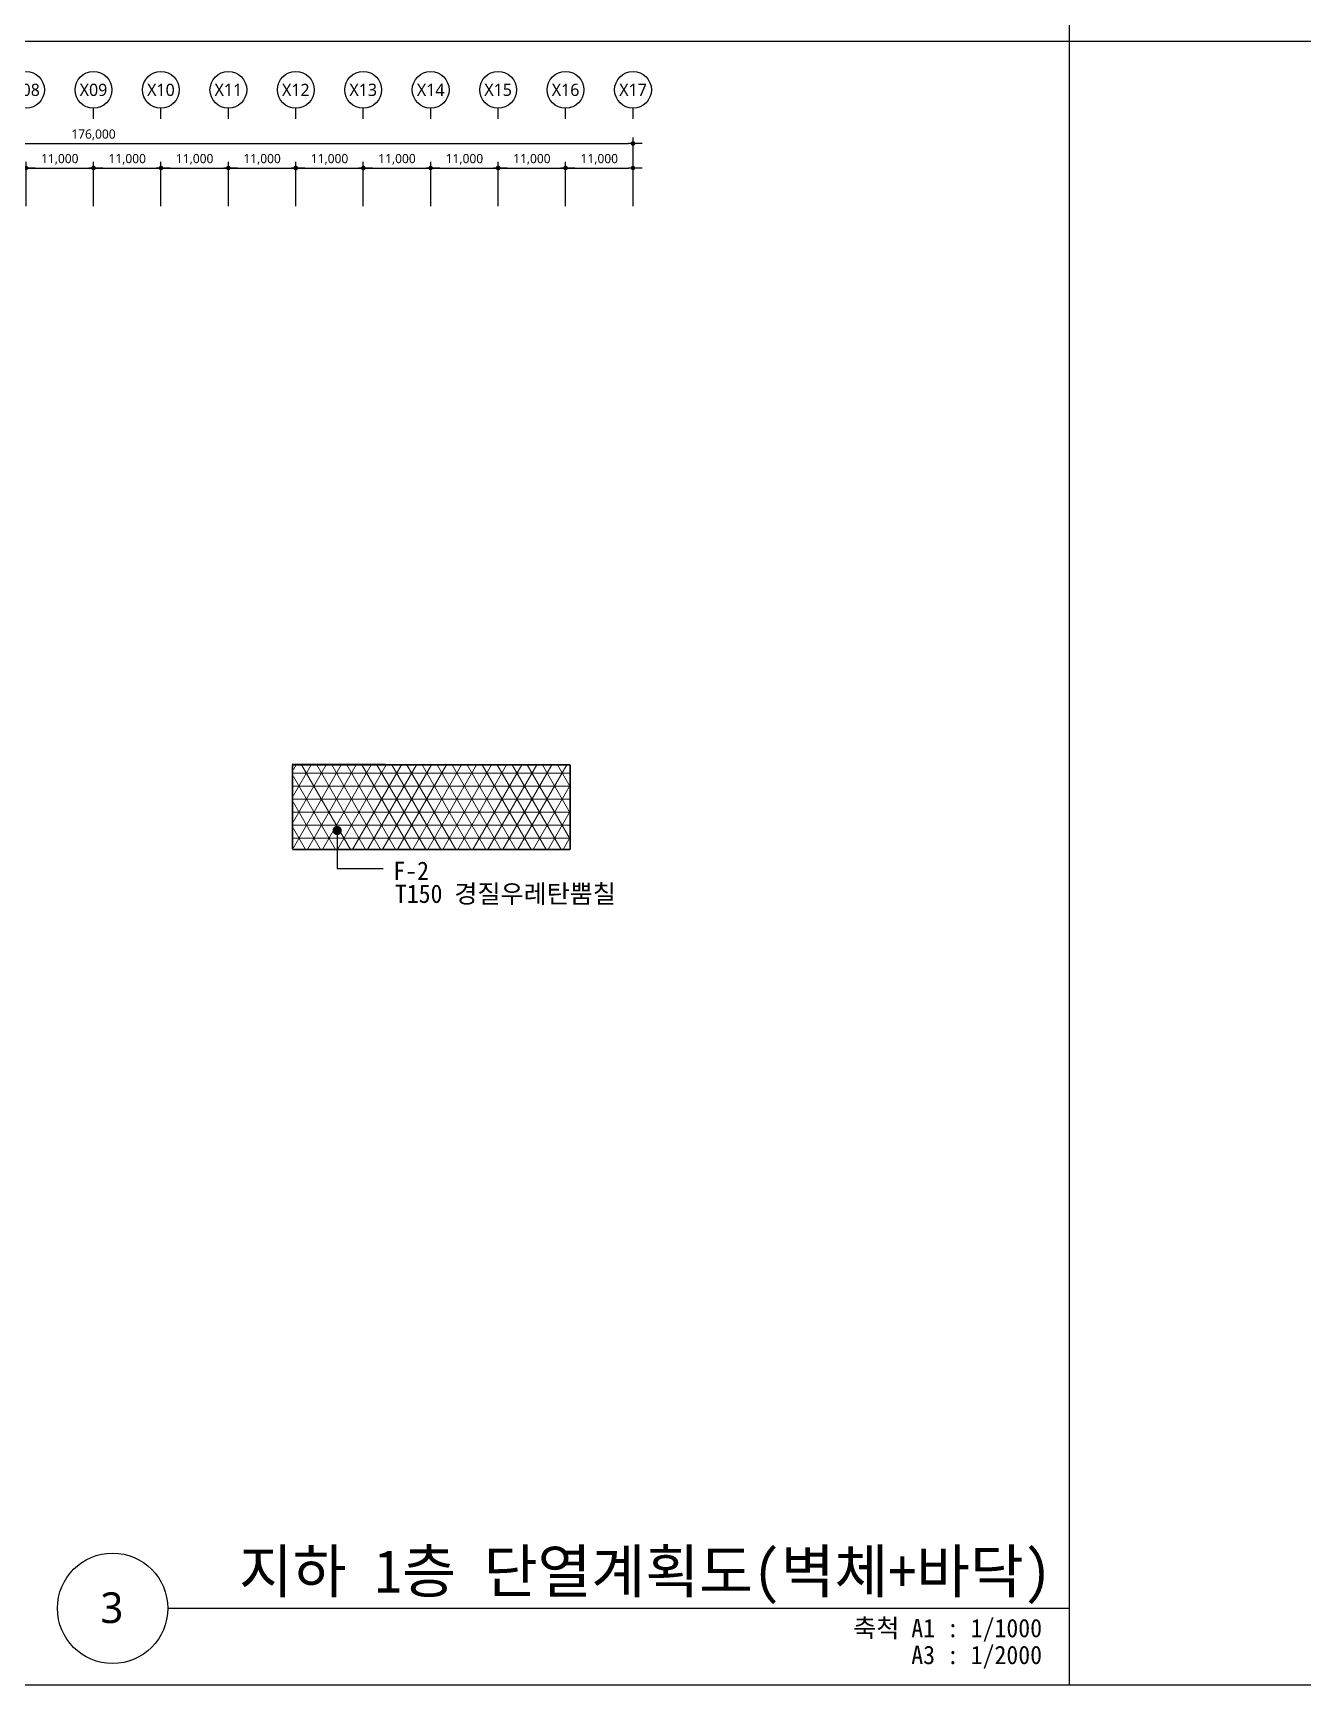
# Model space of a CAD drawing. Header units: millimetres. Extents: x 1037297 to 3512330, y 928637 to 1464837.
# Drawn here: x 1227681 to 1434813, y 928637 to 1198072 of the extents above; entities that cross this region are included whole.
import ezdxf
from ezdxf.enums import TextEntityAlignment as Align

# ---------------------------------------------------------------- set-up
doc = ezdxf.new("R2010")
doc.units = ezdxf.units.MM
doc.header["$LTSCALE"] = 5
doc.header["$MEASUREMENT"] = 0
doc.header["$PDSIZE"] = -10
for name, pattern in [('DASHEDX2', [1.5, 1, -0.5]), ('HID', [2, 1.1, -0.9]), ('HIDDEN', [0.375, 0.25, -0.125])]:
    doc.linetypes.add(name, pattern=pattern)
doc.layers.get('0').update_dxf_attribs({"linetype": 'CONTINUOUS'})
doc.layers.get('Defpoints').update_dxf_attribs({"color": 153, "linetype": 'CONTINUOUS'})
for name, color, linetype, lineweight in [('A-AXIS-BUBL', 7, 'CONTINUOUS', 25), ('A-DIMS', 7, 'CONTINUOUS', 25), ('A-MKXS-LEAD', 7, 'CONTINUOUS', 25), ('A-MKXS-TEXT1', 3, 'CONTINUOUS', 25), ('A-XXXX-HATC', 8, 'CONTINUOUS', 18), ('A-XXXX-INSL2', 8, 'CONTINUOUS', 18), ('A-XXXX-SYMB', 7, 'CONTINUOUS', 25), ('A-XXXX-TXT1', 3, 'CONTINUOUS', 25), ('A-XXXX-TXT2', 3, 'CONTINUOUS', 25), ('A-XXXX-WAT1', 9, 'HID', 20)]:
    doc.layers.add(name, color=color, linetype=linetype, lineweight=lineweight)
doc.styles.add('HY울릉도L', font='')
doc.styles.add('돋움체', font='')
doc.styles.add('맑은고딕', font='malgun.ttf')
doc.styles.get('HY울릉도L').set_extended_font_data('HYwulM')
doc.styles.get('돋움체').set_extended_font_data('DotumChe')
doc.dimstyles.new('CDIM', dxfattribs={"dimtxt": 3, "dimasz": 1.5, "dimexe": 2, "dimexo": 1, "dimgap": 1, "dimtad": 1, "dimdec": 0, "dimrnd": 0.5, "dimzin": 0, "dimdsep": 32, "dimlunit": 6, "dimtxsty": 'HY울릉도L', "dimblk1": '_CIDOT', "dimblk2": '_CIDOT', "dimsah": 1, "dimcen": 5.5, "dimclrd": 2, "dimclre": 2, "dimclrt": 7, "dimadec": 0, "dimazin": 0, "dimtfac": 1, "dimtdec": 0, "dimtix": 1, "dimtmove": 2, "dimatfit": 1, "dimldrblk": '_CIDOT', "dimfxl": 1, "dimtolj": 1, "dimtzin": 0, "dimlwd": -1, "dimarcsym": 0})

# ---------------------------------------------------------------- blocks, each defined once
blk = doc.blocks.new('_CIDOT')
at = {"color": 0, "linetype": 'ByBlock'}
blk.add_line((2, 0), (-1, 0), dxfattribs=at)
at = {"color": 0, "linetype": 'ByBlock', "const_width": 0.5}
blk.add_lwpolyline([(-0.25, 0, 1), (0.25, 0, 1)], format="xyb", close=True, dxfattribs=at)
blk = doc.blocks.new('*D30')
at = {"layer": 'A-DIMS', "lineweight": -2, "transparency": 16777216}
for p, q in [((192693, 255621), (192693, 262871)), ((203693, 255621), (203693, 262871))]:
    blk.add_line(p, q, dxfattribs=at)
at = {"layer": 'A-DIMS', "transparency": 16777216}
blk.add_line((193443, 261871), (202943, 261871), dxfattribs=at)
at = {"layer": 'Defpoints', "color": 0, "transparency": 16777216}
for p in [(203693, 261871), (192693, 255121), (203693, 255121)]:
    blk.add_point(p, dxfattribs=at)
at = {"layer": 'A-DIMS', "transparency": 16777216, "xscale": 750, "yscale": 750, "zscale": 750, "rotation": 180}
blk.add_blockref('_CIDOT', (192693, 261871), dxfattribs=at)
at = {"layer": 'A-DIMS', "transparency": 16777216, "xscale": 750, "yscale": 750, "zscale": 750}
blk.add_blockref('_CIDOT', (203693, 261871), dxfattribs=at)
at = {"layer": 'A-DIMS', "color": 3, "transparency": 16777216, "insert": (198193, 263275), "char_height": 1500, "attachment_point": 5, "style": '맑은고딕'}
blk.add_mtext('\\A1;11,000', dxfattribs=at)
blk = doc.blocks.new('*D31')
at = {"layer": 'A-DIMS', "lineweight": -2, "transparency": 16777216}
for p, q in [((203693, 255621), (203693, 262871)), ((214693, 255621), (214693, 262871))]:
    blk.add_line(p, q, dxfattribs=at)
at = {"layer": 'A-DIMS', "transparency": 16777216}
blk.add_line((204443, 261871), (213943, 261871), dxfattribs=at)
at = {"layer": 'Defpoints', "color": 0, "transparency": 16777216}
for p in [(214693, 261871), (203693, 255121), (214693, 255121)]:
    blk.add_point(p, dxfattribs=at)
at = {"layer": 'A-DIMS', "transparency": 16777216, "xscale": 750, "yscale": 750, "zscale": 750, "rotation": 180}
blk.add_blockref('_CIDOT', (203693, 261871), dxfattribs=at)
at = {"layer": 'A-DIMS', "transparency": 16777216, "xscale": 750, "yscale": 750, "zscale": 750}
blk.add_blockref('_CIDOT', (214693, 261871), dxfattribs=at)
at = {"layer": 'A-DIMS', "color": 3, "transparency": 16777216, "insert": (209193, 263275), "char_height": 1500, "attachment_point": 5, "style": '맑은고딕'}
blk.add_mtext('\\A1;11,000', dxfattribs=at)
blk = doc.blocks.new('*D32')
at = {"layer": 'A-DIMS', "lineweight": -2, "transparency": 16777216}
for p, q in [((214693, 255621), (214693, 262871)), ((225693, 255621), (225693, 262871))]:
    blk.add_line(p, q, dxfattribs=at)
at = {"layer": 'A-DIMS', "transparency": 16777216}
blk.add_line((215443, 261871), (224943, 261871), dxfattribs=at)
at = {"layer": 'Defpoints', "color": 0, "transparency": 16777216}
for p in [(225693, 261871), (214693, 255121), (225693, 255121)]:
    blk.add_point(p, dxfattribs=at)
at = {"layer": 'A-DIMS', "transparency": 16777216, "xscale": 750, "yscale": 750, "zscale": 750, "rotation": 180}
blk.add_blockref('_CIDOT', (214693, 261871), dxfattribs=at)
at = {"layer": 'A-DIMS', "transparency": 16777216, "xscale": 750, "yscale": 750, "zscale": 750}
blk.add_blockref('_CIDOT', (225693, 261871), dxfattribs=at)
at = {"layer": 'A-DIMS', "color": 3, "transparency": 16777216, "insert": (220193, 263275), "char_height": 1500, "attachment_point": 5, "style": '맑은고딕'}
blk.add_mtext('\\A1;11,000', dxfattribs=at)
blk = doc.blocks.new('*D33')
at = {"layer": 'A-DIMS', "lineweight": -2, "transparency": 16777216}
for p, q in [((225693, 255621), (225693, 262871)), ((236693, 255621), (236693, 262871))]:
    blk.add_line(p, q, dxfattribs=at)
at = {"layer": 'A-DIMS', "transparency": 16777216}
blk.add_line((226443, 261871), (235943, 261871), dxfattribs=at)
at = {"layer": 'Defpoints', "color": 0, "transparency": 16777216}
for p in [(236693, 261871), (225693, 255121), (236693, 255121)]:
    blk.add_point(p, dxfattribs=at)
at = {"layer": 'A-DIMS', "transparency": 16777216, "xscale": 750, "yscale": 750, "zscale": 750, "rotation": 180}
blk.add_blockref('_CIDOT', (225693, 261871), dxfattribs=at)
at = {"layer": 'A-DIMS', "transparency": 16777216, "xscale": 750, "yscale": 750, "zscale": 750}
blk.add_blockref('_CIDOT', (236693, 261871), dxfattribs=at)
at = {"layer": 'A-DIMS', "color": 3, "transparency": 16777216, "insert": (231193, 263275), "char_height": 1500, "attachment_point": 5, "style": '맑은고딕'}
blk.add_mtext('\\A1;11,000', dxfattribs=at)
blk = doc.blocks.new('*D34')
at = {"layer": 'A-DIMS', "lineweight": -2, "transparency": 16777216}
for p, q in [((236693, 255621), (236693, 262871)), ((247693, 255621), (247693, 262871))]:
    blk.add_line(p, q, dxfattribs=at)
at = {"layer": 'A-DIMS', "transparency": 16777216}
blk.add_line((237443, 261871), (246943, 261871), dxfattribs=at)
at = {"layer": 'Defpoints', "color": 0, "transparency": 16777216}
for p in [(247693, 261871), (236693, 255121), (247693, 255121)]:
    blk.add_point(p, dxfattribs=at)
at = {"layer": 'A-DIMS', "transparency": 16777216, "xscale": 750, "yscale": 750, "zscale": 750, "rotation": 180}
blk.add_blockref('_CIDOT', (236693, 261871), dxfattribs=at)
at = {"layer": 'A-DIMS', "transparency": 16777216, "xscale": 750, "yscale": 750, "zscale": 750}
blk.add_blockref('_CIDOT', (247693, 261871), dxfattribs=at)
at = {"layer": 'A-DIMS', "color": 3, "transparency": 16777216, "insert": (242193, 263275), "char_height": 1500, "attachment_point": 5, "style": '맑은고딕'}
blk.add_mtext('\\A1;11,000', dxfattribs=at)
blk = doc.blocks.new('*D35')
at = {"layer": 'A-DIMS', "lineweight": -2, "transparency": 16777216}
for p, q in [((247693, 255621), (247693, 262871)), ((258693, 255621), (258693, 262871))]:
    blk.add_line(p, q, dxfattribs=at)
at = {"layer": 'A-DIMS', "transparency": 16777216}
blk.add_line((248443, 261871), (257943, 261871), dxfattribs=at)
at = {"layer": 'Defpoints', "color": 0, "transparency": 16777216}
for p in [(258693, 261871), (247693, 255121), (258693, 255121)]:
    blk.add_point(p, dxfattribs=at)
at = {"layer": 'A-DIMS', "transparency": 16777216, "xscale": 750, "yscale": 750, "zscale": 750, "rotation": 180}
blk.add_blockref('_CIDOT', (247693, 261871), dxfattribs=at)
at = {"layer": 'A-DIMS', "transparency": 16777216, "xscale": 750, "yscale": 750, "zscale": 750}
blk.add_blockref('_CIDOT', (258693, 261871), dxfattribs=at)
at = {"layer": 'A-DIMS', "color": 3, "transparency": 16777216, "insert": (253193, 263275), "char_height": 1500, "attachment_point": 5, "style": '맑은고딕'}
blk.add_mtext('\\A1;11,000', dxfattribs=at)
blk = doc.blocks.new('*D36')
at = {"layer": 'A-DIMS', "lineweight": -2, "transparency": 16777216}
for p, q in [((258693, 255621), (258693, 262871)), ((269693, 255621), (269693, 262871))]:
    blk.add_line(p, q, dxfattribs=at)
at = {"layer": 'A-DIMS', "transparency": 16777216}
blk.add_line((259443, 261871), (268943, 261871), dxfattribs=at)
at = {"layer": 'Defpoints', "color": 0, "transparency": 16777216}
for p in [(269693, 261871), (258693, 255121), (269693, 255121)]:
    blk.add_point(p, dxfattribs=at)
at = {"layer": 'A-DIMS', "transparency": 16777216, "xscale": 750, "yscale": 750, "zscale": 750, "rotation": 180}
blk.add_blockref('_CIDOT', (258693, 261871), dxfattribs=at)
at = {"layer": 'A-DIMS', "transparency": 16777216, "xscale": 750, "yscale": 750, "zscale": 750}
blk.add_blockref('_CIDOT', (269693, 261871), dxfattribs=at)
at = {"layer": 'A-DIMS', "color": 3, "transparency": 16777216, "insert": (264193, 263275), "char_height": 1500, "attachment_point": 5, "style": '맑은고딕'}
blk.add_mtext('\\A1;11,000', dxfattribs=at)
blk = doc.blocks.new('*D37')
at = {"layer": 'A-DIMS', "lineweight": -2, "transparency": 16777216}
for p, q in [((269693, 255621), (269693, 262871)), ((280693, 255621), (280693, 262871))]:
    blk.add_line(p, q, dxfattribs=at)
at = {"layer": 'A-DIMS', "transparency": 16777216}
blk.add_line((270443, 261871), (279943, 261871), dxfattribs=at)
at = {"layer": 'Defpoints', "color": 0, "transparency": 16777216}
for p in [(280693, 261871), (269693, 255121), (280693, 255121)]:
    blk.add_point(p, dxfattribs=at)
at = {"layer": 'A-DIMS', "transparency": 16777216, "xscale": 750, "yscale": 750, "zscale": 750, "rotation": 180}
blk.add_blockref('_CIDOT', (269693, 261871), dxfattribs=at)
at = {"layer": 'A-DIMS', "transparency": 16777216, "xscale": 750, "yscale": 750, "zscale": 750}
blk.add_blockref('_CIDOT', (280693, 261871), dxfattribs=at)
at = {"layer": 'A-DIMS', "color": 3, "transparency": 16777216, "insert": (275193, 263275), "char_height": 1500, "attachment_point": 5, "style": '맑은고딕'}
blk.add_mtext('\\A1;11,000', dxfattribs=at)
blk = doc.blocks.new('*D38')
at = {"layer": 'A-DIMS', "lineweight": -2, "transparency": 16777216}
for p, q in [((280693, 255621), (280693, 262871)), ((291693, 255621), (291693, 262871))]:
    blk.add_line(p, q, dxfattribs=at)
at = {"layer": 'A-DIMS', "transparency": 16777216}
blk.add_line((281443, 261871), (290943, 261871), dxfattribs=at)
at = {"layer": 'Defpoints', "color": 0, "transparency": 16777216}
for p in [(291693, 261871), (280693, 255121), (291693, 255121)]:
    blk.add_point(p, dxfattribs=at)
at = {"layer": 'A-DIMS', "transparency": 16777216, "xscale": 750, "yscale": 750, "zscale": 750, "rotation": 180}
blk.add_blockref('_CIDOT', (280693, 261871), dxfattribs=at)
at = {"layer": 'A-DIMS', "transparency": 16777216, "xscale": 750, "yscale": 750, "zscale": 750}
blk.add_blockref('_CIDOT', (291693, 261871), dxfattribs=at)
at = {"layer": 'A-DIMS', "color": 3, "transparency": 16777216, "insert": (286193, 263275), "char_height": 1500, "attachment_point": 5, "style": '맑은고딕'}
blk.add_mtext('\\A1;11,000', dxfattribs=at)
blk = doc.blocks.new('*D39')
at = {"layer": 'A-DIMS', "lineweight": -2, "transparency": 16777216}
for p, q in [((126693, 255621), (126693, 266871)), ((302693, 255621), (302693, 266871))]:
    blk.add_line(p, q, dxfattribs=at)
at = {"layer": 'A-DIMS', "transparency": 16777216}
blk.add_line((127443, 265871), (301943, 265871), dxfattribs=at)
at = {"layer": 'Defpoints', "color": 0, "transparency": 16777216}
for p in [(302693, 265871), (126693, 255121), (302693, 255121)]:
    blk.add_point(p, dxfattribs=at)
at = {"layer": 'A-DIMS', "transparency": 16777216, "xscale": 750, "yscale": 750, "zscale": 750, "rotation": 180}
blk.add_blockref('_CIDOT', (126693, 265871), dxfattribs=at)
at = {"layer": 'A-DIMS', "transparency": 16777216, "xscale": 750, "yscale": 750, "zscale": 750}
blk.add_blockref('_CIDOT', (302693, 265871), dxfattribs=at)
at = {"layer": 'A-DIMS', "color": 3, "transparency": 16777216, "insert": (214693, 267275), "char_height": 1500, "attachment_point": 5, "style": '맑은고딕'}
blk.add_mtext('\\A1;176,000', dxfattribs=at)
blk = doc.blocks.new('*D40')
at = {"layer": 'A-DIMS', "lineweight": -2, "transparency": 16777216}
for p, q in [((291693, 255621), (291693, 262871)), ((302693, 255621), (302693, 262871))]:
    blk.add_line(p, q, dxfattribs=at)
at = {"layer": 'A-DIMS', "transparency": 16777216}
blk.add_line((292443, 261871), (301943, 261871), dxfattribs=at)
at = {"layer": 'Defpoints', "color": 0, "transparency": 16777216}
for p in [(302693, 261871), (291693, 255121), (302693, 255121)]:
    blk.add_point(p, dxfattribs=at)
at = {"layer": 'A-DIMS', "transparency": 16777216, "xscale": 750, "yscale": 750, "zscale": 750, "rotation": 180}
blk.add_blockref('_CIDOT', (291693, 261871), dxfattribs=at)
at = {"layer": 'A-DIMS', "transparency": 16777216, "xscale": 750, "yscale": 750, "zscale": 750}
blk.add_blockref('_CIDOT', (302693, 261871), dxfattribs=at)
at = {"layer": 'A-DIMS', "color": 3, "transparency": 16777216, "insert": (297193, 263275), "char_height": 1500, "attachment_point": 5, "style": '맑은고딕'}
blk.add_mtext('\\A1;11,000', dxfattribs=at)
blk = doc.blocks.new('DIM(210222)')
for p, q in [((214693, 269870.6), (214693, 271620.6)), ((225693, 269870.6), (225693, 271620.6)), ((236693, 269870.6), (236693, 271620.6)), ((247693, 269870.6), (247693, 271620.6)), ((258693, 269870.6), (258693, 271620.6)), ((269693, 269870.6), (269693, 271620.6)), ((280693, 269870.6), (280693, 271620.6)), ((291693, 269870.6), (291693, 271620.6)), ((302693, 269870.6), (302693, 271620.6))]:
    blk.add_line(p, q)
at = {"layer": 'A-AXIS-BUBL', "ltscale": 0.2}
for centre in [(203693, 274620.6), (214693, 274620.6), (225693, 274620.6), (236693, 274620.6), (247693, 274620.6), (258693, 274620.6), (269693, 274620.6), (280693, 274620.6), (291693, 274620.6), (302693, 274620.6)]:
    blk.add_circle(centre, 3000, dxfattribs=at)
at = {"layer": 'A-XXXX-TXT2', "ltscale": 0.2, "style": '맑은고딕'}
for s, p in [('X08', (203693, 274620.6)), ('X09', (214693, 274620.6)), ('X10', (225693, 274620.6)), ('X11', (236693, 274620.6)), ('X12', (247693, 274620.6)), ('X13', (258693, 274620.6)), ('X14', (269693, 274620.6)), ('X15', (280693, 274620.6)), ('X16', (291693, 274620.6)), ('X17', (302693, 274620.6))]:
    blk.add_text(s, height=2000, dxfattribs=at).set_placement(p, align=Align.MIDDLE)
at = {"layer": 'A-DIMS'}
for p1, p2, distance, picture, middle in [((126693, 255120.6), (302693, 255120.6), 10750, '*D39', (214693, 267275.5)), ((192693, 255120.6), (203693, 255120.6), 6750, '*D30', (198193, 263275.5)), ((203693, 255120.6), (214693, 255120.6), 6750, '*D31', (209193, 263275.5)), ((214693, 255120.6), (225693, 255120.6), 6750, '*D32', (220193, 263275.5)), ((225693, 255120.6), (236693, 255120.6), 6750, '*D33', (231193, 263275.5)), ((236693, 255120.6), (247693, 255120.6), 6750, '*D34', (242193, 263275.5)), ((247693, 255120.6), (258693, 255120.6), 6750, '*D35', (253193, 263275.5)), ((258693, 255120.6), (269693, 255120.6), 6750, '*D36', (264193, 263275.5)), ((269693, 255120.6), (280693, 255120.6), 6750, '*D37', (275193, 263275.5)), ((280693, 255120.6), (291693, 255120.6), 6750, '*D38', (286193, 263275.5)), ((291693, 255120.6), (302693, 255120.6), 6750, '*D40', (297193, 263275.5))]:
    dim = blk.add_aligned_dim(p1=p1, p2=p2, distance=distance, dimstyle='CDIM', override={"dimscale": 500, "dimtxsty": '맑은고딕', "dimclrd": 256, "dimclre": 256, "dimclrt": 3}, dxfattribs=at)
    dim.commit()
    dim.dimension.update_dxf_attribs({"geometry": picture, "text_midpoint": middle})

msp = doc.modelspace()

# ---------------------------------------------------------------- hatches: boundary and pattern name
at = {"layer": 'A-XXXX-HATC'}
h = msp.add_hatch(dxfattribs=at)
h.set_pattern_fill('NET3', color=4, scale=17000)
h.paths.add_polyline_path([(1270140, 1064908), (1315290, 1064908), (1315290, 1078708), (1270140, 1078708)])
h.paths.add_polyline_path([(1159790, 1035908), (1205090, 1035908), (1205090, 1049708), (1159790, 1049708)])

# ---------------------------------------------------------------- linework, layer by layer
for p, q in [((1396672, 1464837), (1396672, 928637)), ((1037297, 1196737), (1756047, 1196737)), ((1037297, 928637), (1756047, 928637))]:
    msp.add_line(p, q)
at = {"layer": 'A-MKXS-LEAD', "const_width": 750}
msp.add_lwpolyline([(1277289, 1067633, 1), (1277289, 1068383, 1)], format="xyb", close=True, dxfattribs=at)
at = {"layer": 'A-MKXS-LEAD'}
msp.add_lwpolyline([(1277289, 1068008), (1277289, 1061804), (1284810, 1061804)], dxfattribs=at)
at = {"layer": 'A-XXXX-HATC'}
msp.add_lwpolyline([(1269990, 1064998), (1269990, 1078898), (1315290, 1078708), (1315290, 1064908)], close=True, dxfattribs=at)
at = {"layer": 'A-XXXX-INSL2', "color": 1, "linetype": 'DASHEDX2', "ltscale": 100, "const_width": 300}
for points in [[(1269990, 1078708), (1271090, 1078708)], [(1280990, 1078708), (1282090, 1078708)], [(1291990, 1078708), (1293090, 1078708)], [(1302990, 1078708), (1304090, 1078708)], [(1313990, 1078708), (1315246, 1078708)], [(1269990, 1064908), (1271090, 1064908)], [(1280990, 1064908), (1282090, 1064908)], [(1291990, 1064908), (1293090, 1064908)], [(1302990, 1064908), (1304090, 1064908)], [(1313990, 1064908), (1315246, 1064908)]]:
    msp.add_lwpolyline(points, dxfattribs=at)
at = {"layer": 'A-XXXX-INSL2', "color": 2, "ltscale": 200, "const_width": 300}
for points in [[(1280990, 1078708), (1271090, 1078708)], [(1291990, 1078708), (1282090, 1078708)], [(1302990, 1078708), (1293090, 1078708)], [(1314190, 1078708), (1304090, 1078708)], [(1280990, 1064908), (1271090, 1064908)], [(1291990, 1064908), (1282090, 1064908)], [(1302990, 1064908), (1293090, 1064908)], [(1314034, 1064908), (1304090, 1064908)]]:
    msp.add_lwpolyline(points, dxfattribs=at)
at = {"layer": 'A-XXXX-SYMB'}
msp.add_line((1249657, 941137), (1396672, 941137), dxfattribs=at)
msp.add_circle((1240657, 941137), 9000, dxfattribs=at)
at = {"layer": 'A-XXXX-WAT1', "color": 3, "linetype": 'HIDDEN', "ltscale": 200, "const_width": 300}
for points in [[(1269990, 1078608), (1269990, 1064998)], [(1315290, 1064908), (1315290, 1078708)]]:
    msp.add_lwpolyline(points, dxfattribs=at)

# ---------------------------------------------------------------- block references
msp.add_blockref('DIM(210222)', (1022847, 914187))

# ---------------------------------------------------------------- texts
at = {"layer": 'A-MKXS-TEXT1', "style": '돋움체'}
for s, p in [('F-2', (1286442, 1061440)), ('T150 경질우레탄뿜칠', (1286702, 1057690))]:
    msp.add_text(s, height=3000, dxfattribs=at).set_placement(p, align=Align.MIDDLE_LEFT)
at = {"layer": 'A-XXXX-TXT1', "style": '돋움체'}
msp.add_text('지하 1층 단열계획도(벽체+바닥)', height=7000, dxfattribs=at).set_placement((1393814, 941590), align=Align.BOTTOM_RIGHT)
at = {"layer": 'A-XXXX-TXT1', "style": '맑은고딕'}
msp.add_text('3', height=5000, dxfattribs=at).set_placement((1240541, 941244), align=Align.MIDDLE)
at = {"layer": 'A-XXXX-TXT1', "style": '돋움체'}
for s, p in [('축척 A1 : 1/1000', (1392256, 939415)), ('A3 : 1/2000', (1392256, 935036))]:
    msp.add_text(s, height=3000, dxfattribs=at).set_placement(p, align=Align.TOP_RIGHT)

doc.saveas('drawing.dxf')
